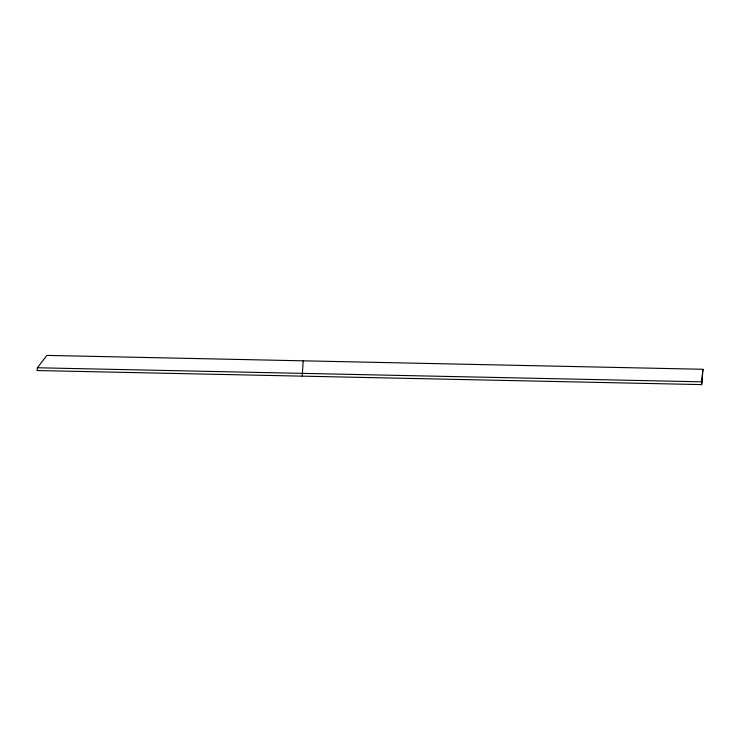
<?xml version="1.0" encoding="UTF-8"?>
<svg xmlns="http://www.w3.org/2000/svg" width="740" height="740" viewBox="0 0 740 740"><rect width="100%" height="100%" fill="white"/><g stroke="black" fill="none" stroke-linecap="round" stroke-linejoin="round"><path stroke-width="1.11" d="M302.216 376.151L303.206 360.824M701.631 384.596L703 369.279L46.833 355.404L37.425 367.771L37 370.536L701.631 384.596L702.399 374.329M702.574 372.054L703 369.279M37.425 367.771L702.057 381.831"/></g></svg>
